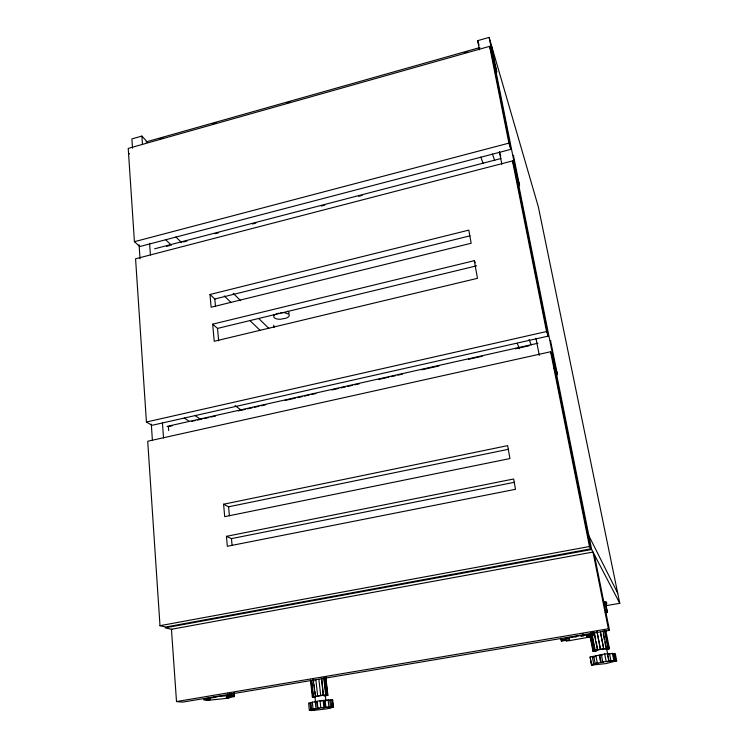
<?xml version="1.0" encoding="UTF-8"?>
<svg xmlns="http://www.w3.org/2000/svg" width="748" height="748" viewBox="0 0 748 748"><rect width="100%" height="100%" fill="white"/><g stroke="black" fill="none" stroke-linecap="round" stroke-linejoin="round"><path stroke-width="1.12" d="M590.116 657.006L591.528 665.122L605.805 663.607L616.717 660.858L615.239 653.49L604.674 653.967L590.116 657.006L591.537 664.663L595.399 664.065L591.528 665.122M230.066 693.424L230.244 695.509L217.238 696.603L213.629 697.248L215.892 697.388L207.626 698.323L206.149 698.884L210.571 698.51L203.708 699.819L210.356 699.483L205.906 700.184L207.215 700.399L226.915 698.342L229.608 697.706L226.158 697.828L234.105 696.65L234.002 693.144M234.274 696.229L229.599 696.799L234.386 695.949L234.367 693.284M590.06 636.417L592.949 651.228L593.491 651.143L590.406 636.015M596.96 631.593L600.438 649.245L597.026 631.518M600.438 649.245L606.544 648.423L603.038 630.779M605.824 630.62L609.396 648.516L608.451 648.965L608.994 648.881L608.545 646.609M331.607 700.614L332.664 699.763L333.477 706.832L329.204 707.795L332.813 707.337L332.439 704.092M332.813 707.337L326.334 708.926L311.346 710.6L310.598 710.46L314.141 709.908L309.345 710.217L308.578 703.129L320.032 700.642L332.664 699.763M310.476 680.035L312.355 697.192L315.422 696.323L313.094 679.119M325.81 676.949L327.904 695.201L325.221 696.042M593.024 632.135L593.641 635.276L586.507 636.95L591.182 636.398L589.714 637.062L568.798 640.765L566.002 640.858L569.724 639.923L561.337 641.008L566.133 639.475L561.056 639.802L569.443 638.231L565.544 638.493L568.265 637.689L576.297 636.829L575.362 636.426L579.644 635.669L583.431 635.314L580.944 636.183L585.936 635.071L591.079 634.912L590.658 632.724M325.137 700.642L324.071 701.091L324.819 707.655L322.809 707.879L323.875 707.449L323.127 700.857L325.137 700.642L325.885 707.225L324.819 707.655M593.295 650.863L597.727 649.75L596.156 641.719M608.994 648.881L607.077 649.414M607.591 654.659L609.592 654.042L610.957 660.895L607.039 661.7L609.04 661.101L606.647 648.965M309.345 710.217L314.955 709.216L311.664 709.525L310.944 702.961L310.018 703.251L310.738 709.805M311.664 709.525L319.377 708.356L317.909 708.281L317.18 701.699L315.254 702.026L315.974 708.608M147.375 142.129L141.896 136.071L131.882 138.913L132.518 148.226M479.459 49.817L477.663 40.663L489.136 37.4L538.354 206.878L619.783 603.299L605.992 605.684M146.019 141.942L479.917 47.535M159.876 138.801L163.242 137.847M212.843 123.831L216.209 122.878M286.97 102.887L290.336 101.934M464.302 52.771L467.668 51.818M489.594 46.348L128.217 148.413L134.425 241.688L139.792 246.541L510.847 149.357L491.642 53.323L489.594 46.348L508.921 143.13L510.847 149.357M493.736 63.776L494.381 63.599L496.363 70.368M316.086 702.045L316.843 701.839M134.425 241.688L508.921 143.13M593.697 663.831L592.369 657.006L593.8 656.622L595.128 663.467L598.091 663.214L591.546 664.383M154.64 248.794L500.973 158.52M166.552 246.363L169.936 245.484M183.503 241.95L186.897 241.062M215.153 233.703L218.547 232.815M252.459 223.989L255.853 223.1M321.416 206.018L324.81 205.139M358.722 196.303L362.116 195.415M512.474 160.923L135.566 258.789L146.43 422.003L152.003 425.313L548.181 336.114L514.372 167L512.474 160.923L546.554 331.542L548.181 336.114M595.128 663.467L603.458 662.195L602.823 661.971L601.467 655.108L599.279 655.491L600.616 662.345M314.59 697.37L312.355 697.192M321.378 677.95L323.323 695.163L321.696 677.856M323.323 695.163L327.54 694.976L325.558 677.604M209.982 294.497L468.8 230.132L471.165 243.259L211.132 307.241L209.982 294.497L214.807 299.004L215.433 305.895M214.807 299.004L470.034 235.826M474.307 260.687L477.486 278.321L214.218 341.275L212.666 324.165L474.307 260.687L475.242 262.744M212.666 324.165L217.509 328.419L476.635 265.83M606.544 648.423L609.396 648.516M595.838 651.302L592.949 651.228M146.43 422.003L546.554 331.542M167.094 426.397L537.971 343.22M167.711 426.743L172.264 425.724M191.647 421.386L195.06 420.619M197.341 420.105L201.904 419.086M204.185 418.571L208.739 417.552M211.02 417.038L215.583 416.019M238.378 410.904L245.213 409.371M247.495 408.866L252.048 407.838M254.329 407.333L258.892 406.304M261.174 405.799L265.727 404.78M285.1 400.432L295.357 398.132M297.639 397.618L302.201 396.599M304.483 396.094L309.036 395.066M311.318 394.561L315.88 393.532M331.832 389.96L338.676 388.427M340.948 387.913L345.511 386.894M347.792 386.379L352.345 385.36M354.627 384.846L359.19 383.827M378.563 379.488L388.82 377.188M391.101 376.674L395.655 375.655M397.936 375.141L402.499 374.122M421.872 369.774L438.973 365.94M468.603 359.302L482.282 356.235M515.335 348.83L529.014 345.763M550.593 351.756L147.711 441.245L159.997 625.693L165.776 627.02L590.724 548.873L552.192 356.132L550.593 351.756L589.48 546.508L590.724 548.873M553.903 368.484L555.353 368.166L556.886 372.326M223.596 504.217L507.63 445.64L509.958 458.552L224.699 516.662L223.596 504.217L228.598 506.807L508.593 449.258M230.244 695.509L226.513 696.266L234.563 695.528M226.448 536.344L513.642 478.991L515.503 489.304L227.327 546.283L226.448 536.344L231.469 538.616L514.559 482.264M604.683 603.851L606.086 603.43L604.674 603.421M591.079 634.912L586.367 635.847L593.641 635.276M331.775 706.851L331.018 700.306L329.756 700.306L330.513 706.869L327.437 707.449L333.477 706.832M315.002 696.351L323.641 695.088M615.641 660.755L614.276 653.939L613.472 653.855L614.847 660.68L611.163 661.363L616.717 660.858M159.997 625.693L589.48 546.508M619.783 603.299L591.649 549.49L165.168 627.853L171.984 629.405M593.931 632.116L597.381 649.76L600.504 649.189M599.279 655.491L602.112 655.36M317.909 708.281L323.875 707.449M602.823 661.971L609.04 661.101M605.235 612.519L607.404 612.154L605.749 603.926M176.509 701.568L608.367 628.788L609.498 630.34L182.718 702.12L176.509 701.568L171.451 629.283L592.986 552.043L608.367 628.788M327.54 694.976L327.026 695.051L327.904 695.201M320.434 701.203L321.799 701.026M325.885 707.225L330.513 706.869M610.957 660.895L614.847 660.68M607.685 654.238L609.592 654.042M592.369 657.006L594.342 656.847M315.254 702.026L316.722 702.12L317.451 708.683M317.657 695.855L315.862 679.754M320.696 695.406L318.882 679.315M184.232 418.029L189.132 421.189M195.172 415.664L200.988 419.535M235.096 405.612L241.623 410.474M165.56 239.612L171.432 245.251M224.25 295.937L230.954 302.379M250.243 320.883L260.304 330.541M175.902 236.985L181.717 242.698M233.161 293.31L240.622 300.659M258.883 318.62L268.831 328.409M588.928 535.886L617.708 593.201M517.195 343.388L519.533 348.69M529.07 339.536L531.248 344.893M555.614 369.465L557.316 374.075M555.745 370.148L557.447 374.739L550.491 340.415L550.668 340.91M480.814 157.061L483.208 163.644M492.446 154.004L494.709 160.633M499.608 152.686L500.702 156.005M517.195 177.557L519.028 183.428M517.42 178.707L519.57 185.803L513.39 155.285L513.596 155.949M477.663 40.663L479.038 45.123M494.587 64.655L496.794 72.154L491.155 44.356M594.286 554.539L609.498 630.34M489.136 37.4L591.649 549.49M612.36 653.182L613.846 660.596M606.955 638.633L607.404 640.914M606.17 635.174L606.619 637.408M608.405 646.356L608.853 648.591M604.964 630.414L608.535 648.357M604.683 631.293L608.105 648.451M607.815 655.8L608.947 661.494M603.262 634.192L604.356 639.708M604.795 641.915L605.889 647.422M603.72 648.712L600.438 632.154L603.655 648.778M604.674 653.967L606.151 661.41M599.915 655.734L601.261 662.569M594.585 633.696L595.707 639.428M499.402 151.666L501.861 164.251M535.923 338.19L539.28 355.356M591.743 632.883L592.173 635.071M592.294 635.454L595.202 650.339M591.949 635.463L594.856 650.349M595.857 655.482L597.306 662.906M590.948 635.94L592.061 641.644M590.611 636.333L593.491 651.143M583.019 633.752L583.44 635.95M560.757 638.081L561.337 641.008M332.449 701.708L333.075 707.14M328.101 699.763L328.914 706.888M325.801 681.419L327.39 695.275M325.043 677.679L325.305 679.997M325.707 683.476L325.969 685.785M326.493 690.423L326.764 692.732M324.062 677.52L326.044 694.939M323.772 677.828L325.726 695.014M325.324 695.472L325.941 700.885M320.032 700.642L320.827 707.786M313.515 679.1L313.767 681.391M314.151 684.841L314.525 688.282M314.908 691.732L315.291 695.173M314.955 696.921L315.553 702.344M273.768 325.165L274.02 327.437M311.794 680.745L313.562 696.79M311.374 680.764L313.141 696.818M311.243 682.241L311.505 686M311.991 689.104L312.253 692.844M312.29 701.979L313.066 709.104M217.509 328.419L218.65 340.854M228.598 506.807L229.402 515.765M231.469 538.616L232.058 545.17M234.124 692.854L234.386 695.949M233.815 693.321L234.105 696.65M231.908 693.433L232.086 695.509M227.738 693.237L227.934 695.49M168.45 427.22L168.702 430.605M141.896 136.071L142.475 144.233M149.581 243.315L150.413 254.965M162.438 422.826L163.532 437.982M139.091 244.848L140.044 258.817M151.302 424.116L152.405 440.413M129.208 153.377L129.245 153.929M274.002 315.376A7.789 3.244 -5.9 0 1 273.534 314.59M287.597 311.187A7.789 3.244 -5.9 0 1 288.887 313.524M278.808 313.141A7.798 3.235 -5.9 0 0 273.796 316.918A7.798 3.235 -5.9 0 0 280.229 319.265L285.988 318.227A7.798 3.235 -5.9 0 0 288.812 314.216L284.782 312.72A7.798 3.235 -5.9 0 0 280.799 312.776M315.217 697.005A5.245 0.468 -7.7 0 1 317.657 696.108A5.245 0.468 -7.7 0 1 324.211 695.35A5.245 0.468 -7.7 0 1 324.015 695.986M607.404 612.154A13.773 1.702 -9.3 0 1 606.226 612.771M605.478 611.163A13.773 1.702 -9.3 0 1 607.021 611.322L605.356 603.047A13.735 1.795 -9.3 0 0 603.804 602.86M604.113 601.579A14.558 1.917 -9.3 0 1 606.385 602.673M604.337 602.682A14.567 1.907 -9.3 0 1 605.431 604.431M596.642 650.882A5.573 0.514 -9 0 1 597.297 650.106A5.573 0.514 -9 0 1 604.365 648.937A5.573 0.514 -9 0 1 606.114 649.32"/></g></svg>
